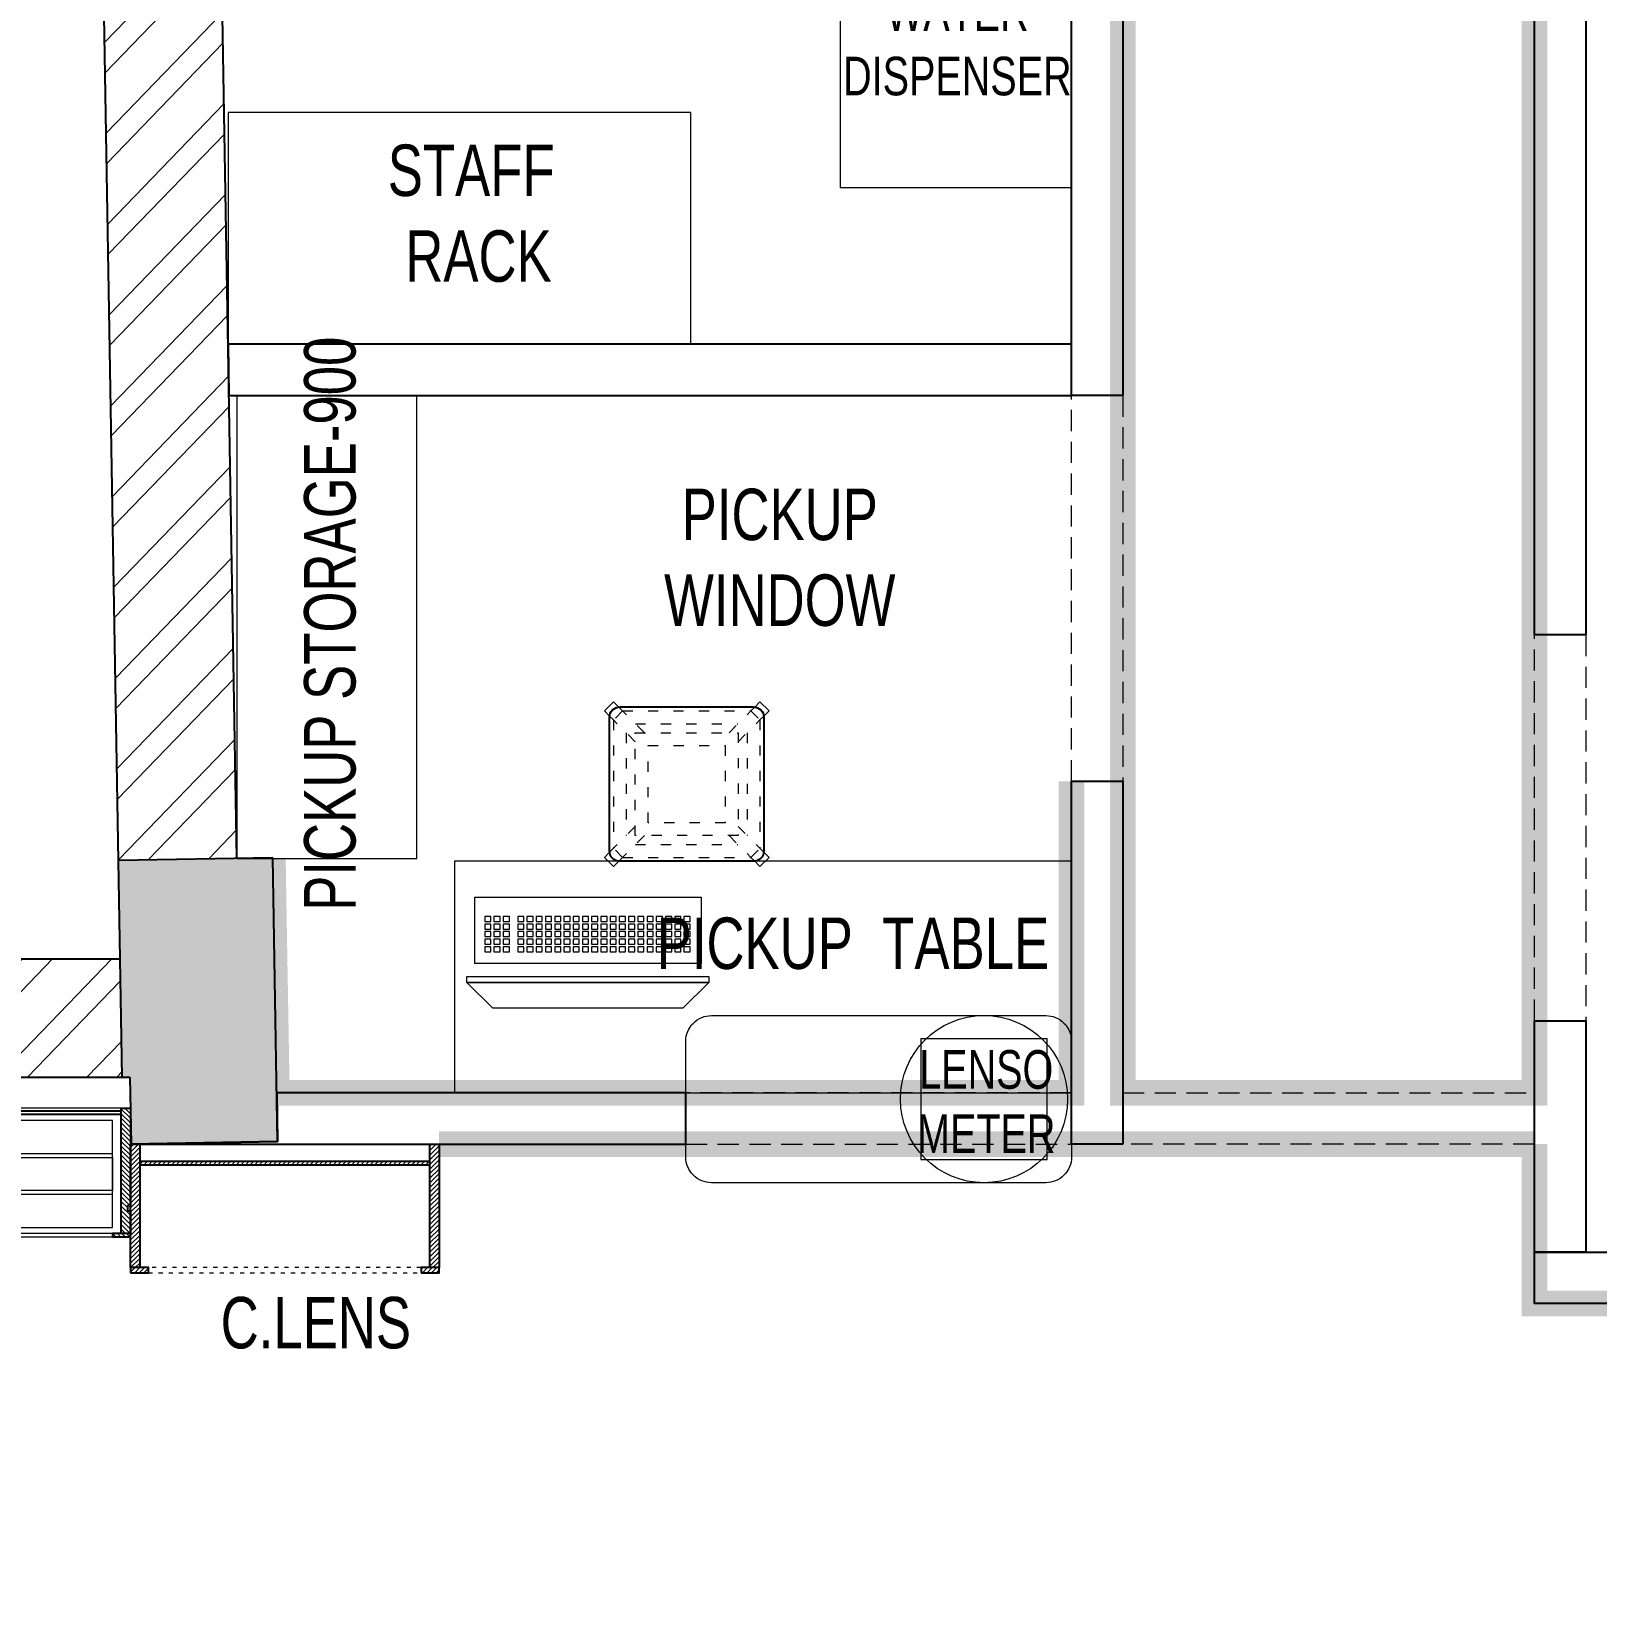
# Model space of a CAD drawing. Header units: feet. Extents: x 10328643 to 10345077, y -6275221 to -6263397.
# Drawn here: x 10339839 to 10342881, y -6270282 to -6267207 of the extents above; entities that cross this region are included whole.
import ezdxf

# ---------------------------------------------------------------- set-up
doc = ezdxf.new("R2010")
doc.units = ezdxf.units.FT
doc.header["$LTSCALE"] = 33
doc.header["$MEASUREMENT"] = 0
doc.linetypes.add('a_p6_plan_L18$0$HIDDEN', pattern=[0.375, 0.25, -0.125])
doc.linetypes.add('ACAD_ISO03W100', pattern=[30, 12, -18])
doc.layers.add('A-WALL', color=1, linetype='Continuous')
doc.layers.add('column', color=10, linetype='Continuous')
for name, color, linetype, lineweight in [('A-WALL HATCH', 251, 'Continuous', 0), ('column hatch', 5, 'Continuous', 0), ('HIDDEN LINE', 177, 'Continuous', 0), ('LENS-CURTAIN', 5, 'a_p6_plan_L18$0$HIDDEN', 9), ('LENS-PARTITION', 21, 'Continuous', 25), ('LENS-TEXT', 31, 'Continuous', 5), ('LENS_CURTAIN', 5, 'a_p6_plan_L18$0$HIDDEN', 9), ('LENS_DIMENSION', 193, 'Continuous', 0), ('LENS_TEXT', 31, 'Continuous', 5), ('LK-EQPMT', 3, 'Continuous', 18), ('LK-FF&E WALL', 1, 'Continuous', 9), ('LK-FLUTTED FINISH', 20, 'Continuous', 30), ('LK-IT', 3, 'Continuous', 18), ('LK-MIRROR', 133, 'Continuous', 13), ('LK-TILES FINISH', 251, 'Continuous', 5), ('LN-ELEVATION-1', 81, 'Continuous', 25), ('LN-ELEVATION-2', 103, 'Continuous', 20), ('LN-ELEVATION-3', 125, 'Continuous', 18), ('LN-ELEVATION-4', 145, 'Continuous', 13), ('LN-ELEVATION-5', 167, 'Continuous', 5), ('LN-HATCH', 251, 'Continuous', 0), ('PLANO-TXT', 252, 'Continuous', 5)]:
    doc.layers.add(name, color=color, linetype=linetype, lineweight=lineweight)
doc.styles.add('LK TXT', font='GILC____.TTF', dxfattribs={"height": 100})
doc.styles.get("Standard").update_dxf_attribs({"font": 'GILC____.TTF'})
pattern_1 = [(45, (7858054.0837, 3504049.203), (-4.4901280605, 4.4901280605), [])]
pattern_2 = [(45, (3990327.2935, 1709214.6916), (-4.4901280605, 4.4901280605), [])]

# ---------------------------------------------------------------- blocks, each defined once
blk = doc.blocks.new('A$Cfa4c734a')
at = {"layer": 'A-WALL HATCH'}
h = blk.add_hatch(dxfattribs=at)
h.set_pattern_fill('ANSI32', color=256, scale=333)
h.set_pattern_definition([(45, (-3677982.21, 5465809.63), (-88.2999593, 88.2999593), []), (45, (-3677923.34, 5465809.63), (-88.2999593, 88.2999593), [])])
h.paths.add_polyline_path([(-140.8, 1534.9), (-140.8, 11504.9), (-1337.1, 11516.7), (-1339.4, 11286.7), (-331.5, 11276.8), (-326.7, 4255.2), (-326.1, 4058.9), (-317.1, 1535.1)])
h.paths.add_polyline_path([(-4479.3, 6212.6), (-4479.3, 11239.6), (-4709.3, 11239.6), (-4709.3, 6212.6)])
h.paths.add_polyline_path([(-3159.3, 11304.8), (-3157, 11534.8), (-4149.3, 11544.6), (-4149.3, 11314.6)])
h.paths.add_polyline_path([(-4709.3, 5790.8), (-4709.3, 6020.9), (-8083.3, 6078.1), (-8083.3, 5848.1)])
h.paths.add_polyline_path([(-8598.3, 5856.8), (-8598.3, 6086.8), (-11735.3, 6140), (-11735.3, 5910)])
h.paths.add_polyline_path([(-326.7, 4255.5), (-326.1, 4058.9), (-326.1, 4058.9), (-326.7, 4255.5)])
h.paths.add_polyline_path([(-1857.5, 1139.3), (-1997.4, 1147.7), (-1999.7, 917.6), (-370.2, 858.7), (-370.2, 1139.5)])
at = {"layer": 'column hatch'}
h = blk.add_hatch(color=251, dxfattribs=at)
h.dxf.hatch_style = 1
h.paths.add_polyline_path([(-8083.3, 5788.1), (-8083.3, 6078.1), (-8598.3, 6086.8), (-8598.3, 5796.8)])
h.paths.add_polyline_path([(-4409.3, 5660.6), (-4409.3, 6212.6), (-4709.3, 6212.6), (-4709.3, 5790.8), (-4694.3, 5790.6), (-4694.3, 5660.6)])
h.paths.add_polyline_path([(-4149.3, 11239.6), (-4149.3, 11544.6), (-4709.3, 11550.2), (-4709.3, 11239.6)])
h.paths.add_polyline_path([(-4453.7, 1009.8), (-4453.7, 1555), (-4728.7, 1555), (-4728.7, 1020.2)])
h.paths.add_polyline_path([(-8099.2, 1049), (-8106.9, 1304), (-8652.3, 1308.7), (-8644.4, 1050)])
h.paths.add_polyline_path([(-11760.3, 1085), (-11760.3, 1335.3), (-12065.2, 1337.9), (-12065.3, 1755), (-12315.3, 1755), (-12315.3, 1085)])
h.paths.add_polyline_path([(-11735.3, 5855), (-11735.3, 6140), (-12315.3, 6149.9), (-12315.3, 5855), (-12285.3, 5855)])
at = {"layer": 'A-WALL'}
for p, q in [((-4709.3, 5790.8), (-4709.3, 11550.2)), ((-4479.3, 6212.6), (-4479.3, 11239.6)), ((-12315.3, 6149.9), (-4709.3, 6020.9)), ((-8083.3, 5848.1), (-4694.3, 5790.6))]:
    blk.add_line(p, q, dxfattribs=at)
at = {"layer": 'column'}
for p, q in [((-4409.3, 6212.6), (-4709.3, 6212.6)), ((-4409.3, 5660.6), (-4409.3, 6212.6)), ((-4694.3, 5790.6), (-4694.3, 5660.6)), ((-4694.3, 5660.6), (-4409.3, 5660.6))]:
    blk.add_line(p, q, dxfattribs=at)
blk = doc.blocks.new('VC HD 1200')
at = {"layer": 'LN-HATCH', "ltscale": 0.5}
h = blk.add_hatch(dxfattribs=at)
h.set_pattern_fill('ANSI31', color=256, scale=2)
h.set_pattern_definition([(45, (3760859.753, 1795248.936), (-4.490128061, 4.490128061), [])])
h.paths.add_polyline_path([(-1200, 250), (-1200, 60), (-1194, 60), (-1194, 50), (-1200, 50), (-1200, 6), (-1182, 6), (-1182, 250)])
h = blk.add_hatch(dxfattribs=at)
h.set_pattern_fill('ANSI31', color=256, scale=2)
h.set_pattern_definition(pattern_1)
h.paths.add_polyline_path([(0, 250), (0, 60), (-6, 60), (-6, 50), (0, 50), (0, 6), (-18, 6), (-18, 250)])
h = blk.add_hatch(dxfattribs=at)
h.set_pattern_fill('ANSI31', color=256, scale=2)
h.set_pattern_definition([(45, (7858047.0837, 3504049.203), (-4.4901280605, 4.4901280605), [])])
h.paths.add_polyline_path([(-1165, 6), (-1165, 0), (-1200, 0), (-1200, 6)])
h = blk.add_hatch(dxfattribs=at)
h.set_pattern_fill('ANSI31', color=256, scale=2)
h.set_pattern_definition(pattern_1)
h.paths.add_polyline_path([(-28, 6), (-28, 0), (0, 0), (0, 6)])
at = {"layer": 'LN-ELEVATION-1', "ltscale": 0.5}
for points in [[(-1200, 250), (-1200, 60), (-1194, 60), (-1194, 50), (-1200, 50), (-1200, 6), (-1182, 6), (-1182, 250)], [(0, 250), (0, 60), (-6, 60), (-6, 50), (0, 50), (0, 6), (-18, 6), (-18, 250)], [(-18, 238), (-1182, 238), (-1182, 244), (-18, 244)], [(-1165, 6), (-1165, 0), (-1200, 0), (-1200, 6)], [(-35, 6), (-35, 0), (0, 0), (0, 6)]]:
    blk.add_lwpolyline(points, close=True, dxfattribs=at)
at = {"layer": 'LN-ELEVATION-3', "ltscale": 0.5}
for p, q in [((-1182, 250), (-18, 250)), ((-1165, 6), (-35, 6)), ((-35, 0), (-1165, 0))]:
    blk.add_line(p, q, dxfattribs=at)
for points in [[(-1165, 226), (-35, 226), (-35, 18), (-1165, 18)], [(-1165, 226), (-983.3, 226), (-983.3, 162), (-1165, 162)], [(-975.3, 226), (-793.7, 226), (-793.7, 162), (-975.3, 162)], [(-785.7, 226), (-604, 226), (-604, 162), (-785.7, 162)], [(-596, 226), (-414.3, 226), (-414.3, 162), (-596, 162)], [(-406.3, 226), (-224.7, 226), (-224.7, 162), (-406.3, 162)], [(-216.7, 226), (-35, 226), (-35, 162), (-216.7, 162)], [(-1165, 90), (-983.3, 90), (-983.3, 154), (-1165, 154)], [(-975.3, 154), (-793.7, 154), (-793.7, 90), (-975.3, 90)], [(-785.7, 154), (-604, 154), (-604, 90), (-785.7, 90)], [(-596, 154), (-414.3, 154), (-414.3, 90), (-596, 90)], [(-406.3, 154), (-224.7, 154), (-224.7, 90), (-406.3, 90)], [(-216.7, 154), (-35, 154), (-35, 90), (-216.7, 90)], [(-1165, 82), (-983.3, 82), (-983.3, 18), (-1165, 18)], [(-975.3, 82), (-793.7, 82), (-793.7, 18), (-975.3, 18)], [(-785.7, 82), (-604, 82), (-604, 18), (-785.7, 18)], [(-596, 82), (-414.3, 82), (-414.3, 18), (-596, 18)], [(-406.3, 82), (-224.7, 82), (-224.7, 18), (-406.3, 18)], [(-216.7, 82), (-35, 82), (-35, 18), (-216.7, 18)]]:
    blk.add_lwpolyline(points, close=True, dxfattribs=at)
blk = doc.blocks.new('CLENS 600 TYPE 6')
at = {"layer": 'LN-ELEVATION-1', "ltscale": 0.5}
blk.add_lwpolyline([(130, -225), (-130, -225, -0.414214), (-150, -205), (-150, 55, -0.414214), (-130, 75), (130, 75, -0.414214), (150, 55), (150, -205, -0.414214)], format="xyb", close=True, dxfattribs=at)
at = {"layer": 'LN-ELEVATION-3', "linetype": 'ACAD_ISO03W100', "ltscale": 0.05}
for p, q in [((-82.3, 25), (-124.7, 67.4)), ((124.7, 67.4), (-124.7, 67.4)), ((82.3, 25), (124.7, 67.4)), ((-100, 7.3), (-142.4, 49.7)), ((-142.4, -199.7), (-142.4, 49.7)), ((99.7, 42.4), (-99.7, 42.4)), ((100, 7.3), (142.4, 49.7)), ((142.4, -199.7), (142.4, 49.7)), ((-117.4, -174.7), (-117.4, 24.7)), ((117.4, -174.7), (117.4, 24.7)), ((-100, -157.3), (-142.4, -199.7)), ((-82.3, -175), (-124.7, -217.4)), ((82.3, -175), (124.7, -217.4)), ((100, -157.3), (142.4, -199.7)), ((99.7, -192.4), (-99.7, -192.4)), ((124.7, -217.4), (-124.7, -217.4))]:
    blk.add_line(p, q, dxfattribs=at)
for points in [[(-132.2, 74.9), (-124.7, 67.4), (-142.4, 49.7), (-149.9, 57.2)], [(132.2, 74.9), (124.7, 67.4), (142.4, 49.7), (149.9, 57.2)], [(-132.2, -224.9), (-124.7, -217.4), (-142.4, -199.7), (-149.9, -207.2)], [(132.2, -224.9), (124.7, -217.4), (142.4, -199.7), (149.9, -207.2)]]:
    blk.add_lwpolyline(points, dxfattribs=at)
for points in [[(100, -175), (-100, -175), (-100, 25), (100, 25)], [(75, -150), (-75, -150), (-75, 0), (75, 0)]]:
    blk.add_lwpolyline(points, close=True, dxfattribs=at)
at = {"layer": 'LN-ELEVATION-5', "ltscale": 0.5}
for points in [[(-149.9, 57.2), (-160.1, 67.4), (-142.4, 85.1), (-132.2, 74.9)], [(149.9, 57.2), (160.1, 67.4), (142.4, 85.1), (132.2, 74.9)], [(-149.9, -207.2), (-160.1, -217.4), (-142.4, -235.1), (-132.2, -224.9)], [(149.9, -207.2), (160.1, -217.4), (142.4, -235.1), (132.2, -224.9)]]:
    blk.add_lwpolyline(points, dxfattribs=at)
blk = doc.blocks.new('*U25')
at = {"layer": 'LK-EQPMT', "ltscale": 12}
blk.add_lwpolyline([(6, 4.9), (-6, 4.9), (-6, -4.9), (6, -4.9)], close=True, dxfattribs=at)
blk = doc.blocks.new('*U26')
at = {"color": 0, "linetype": 'ByBlock', "lineweight": -2}
for p in [(0, 0), (18, 0), (35.9, 0), (53.9, 0), (71.8, 0), (89.8, 0), (107.8, 0), (125.7, 0), (143.7, 0), (161.6, 0), (179.6, 0), (197.6, 0), (215.5, 0), (233.5, 0), (251.4, 0), (269.4, 0), (287.4, 0), (305.3, 0), (323.3, 0), (0, -14.7), (0, -29.5), (18, -14.7), (18, -29.5), (35.9, -14.7), (35.9, -29.5), (53.9, -14.7), (53.9, -29.5), (71.8, -14.7), (71.8, -29.5), (89.8, -14.7), (89.8, -29.5), (107.8, -14.7), (107.8, -29.5), (125.7, -14.7), (125.7, -29.5), (143.7, -14.7), (143.7, -29.5), (161.6, -14.7), (161.6, -29.5), (179.6, -14.7), (179.6, -29.5), (197.6, -14.7), (197.6, -29.5), (215.5, -14.7), (215.5, -29.5), (233.5, -14.7), (233.5, -29.5), (251.4, -14.7), (251.4, -29.5), (269.4, -14.7), (269.4, -29.5), (287.4, -14.7), (287.4, -29.5), (305.3, -14.7), (305.3, -29.5), (323.3, -14.7), (323.3, -29.5), (0, -44.2), (0, -59), (18, -44.2), (18, -59), (35.9, -44.2), (35.9, -59), (53.9, -44.2), (53.9, -59), (71.8, -44.2), (71.8, -59), (89.8, -44.2), (89.8, -59), (107.8, -44.2), (107.8, -59), (125.7, -44.2), (125.7, -59), (143.7, -44.2), (143.7, -59), (161.6, -44.2), (161.6, -59), (179.6, -44.2), (179.6, -59), (197.6, -44.2), (197.6, -59), (215.5, -44.2), (215.5, -59), (233.5, -44.2), (233.5, -59), (251.4, -44.2), (251.4, -59), (269.4, -44.2), (269.4, -59), (287.4, -44.2), (287.4, -59), (305.3, -44.2), (305.3, -59), (323.3, -44.2), (323.3, -59)]:
    blk.add_blockref('*U25', p, dxfattribs=at)
blk = doc.blocks.new('*U23')
at = {"layer": 'LK-EQPMT', "ltscale": 12}
blk.add_lwpolyline([(6, 4.9), (-6, 4.9), (-6, -4.9), (6, -4.9)], close=True, dxfattribs=at)
blk = doc.blocks.new('*U24')
at = {"color": 0, "linetype": 'ByBlock', "lineweight": -2}
for p in [(0, 0), (18, 0), (35.9, 0), (0, -14.7), (0, -29.5), (18, -14.7), (18, -29.5), (35.9, -14.7), (35.9, -29.5), (0, -44.2), (0, -59), (18, -44.2), (18, -59), (35.9, -44.2), (35.9, -59)]:
    blk.add_blockref('*U23', p, dxfattribs=at)
blk = doc.blocks.new('*U18')
at = {"ltscale": 12}
blk.add_lwpolyline([(8, 0), (8, 129.1), (448, 129.1), (448, 0)], close=True, dxfattribs=at)
for name, p in [('*U26', (35.2, 101.6)), ('*U24', (386.6, 101.6))]:
    blk.add_blockref(name, p)
blk = doc.blocks.new('Pickup table PC')
at = {"layer": 'LN-ELEVATION-2', "ltscale": 0.5}
for points in [[(470, 50), (0, 50), (0, 62), (470, 62)], [(420, 0), (50, 0), (0, 50), (470, 50)]]:
    blk.add_lwpolyline(points, close=True, dxfattribs=at)
blk = doc.blocks.new('CLENS 600')
at = {"layer": 'LN-HATCH', "ltscale": 0.5}
h = blk.add_hatch(dxfattribs=at)
h.set_pattern_fill('ANSI31', color=256, scale=2)
h.set_pattern_definition(pattern_2)
h.paths.add_polyline_path([(-600, 0), (-582, 0), (-582, -240), (-600, -240)])
h = blk.add_hatch(dxfattribs=at)
h.set_pattern_fill('ANSI31', color=256, scale=2)
h.set_pattern_definition([(45, (3975657.573, 1709214.6916), (-4.490128061, 4.490128061), [])])
h.paths.add_polyline_path([(-18, 0), (0, 0), (0, -240), (-18, -240)])
h = blk.add_hatch(dxfattribs=at)
h.set_pattern_fill('ANSI31', color=256, scale=2)
h.set_pattern_definition([(45, (3990252.2935, 1709214.6916), (-4.4901280605, 4.4901280605), [])])
h.paths.add_polyline_path([(-582, -40), (-18, -40), (-18, -34), (-582, -34)])
h = blk.add_hatch(dxfattribs=at)
h.set_pattern_fill('ANSI31', color=256, scale=2)
h.set_pattern_definition(pattern_2)
h.paths.add_polyline_path([(-600, -250), (-565, -250), (-565, -240), (-600, -240)])
h = blk.add_hatch(dxfattribs=at)
h.set_pattern_fill('ANSI31', color=256, scale=2)
h.set_pattern_definition([(45, (3990177.2935, 1709214.6916), (-4.4901280605, 4.4901280605), [])])
h.paths.add_polyline_path([(-35, -250), (0, -250), (0, -240), (-35, -240)])
at = {"layer": 'HIDDEN LINE', "linetype": 'ACAD_ISO03W100', "ltscale": 0.02}
for p, q in [((-35, -240), (-565, -240)), ((-565, -250), (-35, -250))]:
    blk.add_line(p, q, dxfattribs=at)
at = {"layer": 'LN-ELEVATION-1', "ltscale": 0.5}
for points in [[(-600, 0), (-582, 0), (-582, -240), (-600, -240)], [(-18, 0), (0, 0), (0, -240), (-18, -240)], [(-582, -40), (-18, -40), (-18, -34), (-582, -34)], [(-600, -250), (-565, -250), (-565, -240), (-600, -240)], [(-35, -250), (0, -250), (0, -240), (-35, -240)]]:
    blk.add_lwpolyline(points, close=True, dxfattribs=at)
at = {"layer": 'LN-ELEVATION-4'}
blk.add_line((-18, 0), (-582, 0), dxfattribs=at)

msp = doc.modelspace()

# ---------------------------------------------------------------- linework, layer by layer
at = {"layer": 'LENS-CURTAIN', "ltscale": 5}
for points in [[(10342760.6, -6269130.1), (10342760.6, -6268380.1), (10342860.6, -6268380.1), (10342860.6, -6269130.1)], [(10341860.6, -6269270.1), (10341110.6, -6269270.1), (10341110.6, -6269370.1), (10341860.6, -6269370.1)]]:
    msp.add_lwpolyline(points, close=True, dxfattribs=at)
at = {"layer": 'LENS-PARTITION'}
for points in [[(10341960.6, -6267914.5), (10341860.6, -6267914.5), (10341860.6, -6266160), (10341960.6, -6266160)], [(10342860.6, -6268380.1), (10342760.6, -6268380.1), (10342760.6, -6267080.1), (10342860.6, -6267080.1)], [(10341860.6, -6267814.5), (10340220.6, -6267814.5), (10340222.3, -6267914.5), (10341860.6, -6267914.5)], [(10341960.6, -6269370.1), (10341860.6, -6269370.1), (10341860.6, -6268664.5), (10341960.6, -6268664.5)], [(10342860.6, -6269580.1), (10342760.6, -6269580.1), (10342760.6, -6269130.1), (10342860.6, -6269130.1)], [(10340030.7, -6269370.1), (10341110.6, -6269370.1), (10341110.6, -6269270.1), (10340315.2, -6269270.1), (10340316.9, -6269365.2)], [(10344404.6, -6269680.1), (10342760.6, -6269680.1), (10342760.6, -6269580.1), (10344402.9, -6269580.1)]]:
    msp.add_lwpolyline(points, close=True, dxfattribs=at)
at = {"layer": 'LENS_CURTAIN', "ltscale": 5}
for points in [[(10341860.6, -6267914.5), (10341960.6, -6267914.5), (10341960.6, -6268664.5), (10341860.6, -6268664.5)], [(10342760.6, -6269270.1), (10342760.6, -6269370.1), (10341960.6, -6269370.1), (10341960.6, -6269270.1)]]:
    msp.add_lwpolyline(points, close=True, dxfattribs=at)
at = {"layer": 'LK-EQPMT'}
msp.add_lwpolyline([(10341813.5, -6269400.1), (10341813.5, -6269165.1), (10341567.5, -6269165.1), (10341567.5, -6269400.1)], close=True, dxfattribs=at)
at = {"layer": 'LK-FF&E WALL'}
for points in [[(10341410.6, -6267510), (10341860.6, -6267510), (10341860.6, -6267060), (10341410.6, -6267060)], [(10341120.6, -6267364.5), (10340220.6, -6267364.5), (10340220.6, -6267814.5), (10341120.6, -6267814.5)], [(10340587.5, -6267914.5), (10340237.5, -6267914.5), (10340237.5, -6268814.5), (10340587.5, -6268814.5)], [(10340660.6, -6269270.1), (10341860.6, -6269270.1), (10341860.6, -6268820.1), (10340660.6, -6268820.1)]]:
    msp.add_lwpolyline(points, close=True, dxfattribs=at)
msp.add_lwpolyline([(10341110.6, -6269395.1), (10341110.6, -6269170.1, -0.414214), (10341160.6, -6269120.1), (10341810.6, -6269120.1, -0.414214), (10341860.6, -6269170.1), (10341860.6, -6269395.1, -0.414214), (10341810.6, -6269445.1), (10341160.6, -6269445.1, -0.414214)], format="xyb", close=True, dxfattribs=at)
msp.add_circle((10341690.5, -6269282.6), 162.5, dxfattribs=at)
at = {"layer": 'LK-FLUTTED FINISH', "linetype": 'ACAD_ISO03W100', "ltscale": 0.05, "const_width": 50}
msp.add_lwpolyline([(10340630.7, -6269370.1), (10342760.6, -6269370.1)], dxfattribs=at)
at = {"layer": 'LK-MIRROR', "linetype": 'ACAD_ISO03W100', "ltscale": 0.05, "const_width": 50}
msp.add_lwpolyline([(10342760.6, -6269370.1), (10342760.6, -6269680.1), (10344404.6, -6269680.1)], dxfattribs=at)
at = {"layer": 'LK-TILES FINISH', "color": 212, "linetype": 'ACAD_ISO03W100', "ltscale": 0.05, "const_width": 50}
msp.add_lwpolyline([(10342760.6, -6265280.7), (10341960.6, -6265280.7), (10341960.6, -6269270.1), (10342760.6, -6269270.1)], close=True, dxfattribs=at)
msp.add_lwpolyline([(10341860.6, -6268664.5), (10341860.6, -6269270.1), (10340315.3, -6269270.1), (10340307.5, -6268814.5)], dxfattribs=at)

# ---------------------------------------------------------------- block references
at = {"layer": 'LENS_DIMENSION', "rotation": 0.9715749696619951}
msp.add_blockref('A$Cfa4c734a', (10344821.5, -6274950.2), dxfattribs=at)
at = {"layer": 'LK-FF&E WALL', "rotation": 179.9999999999999}
msp.add_blockref('CLENS 600 TYPE 6', (10341112.3, -6268745.1), dxfattribs=at)
at = {"layer": 'LK-FF&E WALL', "xscale": -1}
msp.add_blockref('VC HD 1200', (10338830.7, -6269550.1), dxfattribs=at)
at = {"layer": 'LK-FF&E WALL'}
msp.add_blockref('CLENS 600', (10340630.7, -6269370.1), dxfattribs=at)
at = {"layer": 'LK-IT', "ltscale": 0.5, "rotation": 180}
msp.add_blockref('*U18', (10341148.2, -6268889.7), dxfattribs=at)
at = {"layer": 'LK-IT'}
msp.add_blockref('Pickup table PC', (10340685.1, -6269105.9), dxfattribs=at)

# ---------------------------------------------------------------- texts
at = {"layer": 'LENS-TEXT', "color": 0, "linetype": 'Continuous', "ltscale": 3, "attachment_point": 5, "style": 'LK TXT'}
for s, width, gutter_width, insert, char_height in [('WATER \\PDISPENSER', 264.162, 0.75, (10341638.6, -6267231.4), 75), ('STAFF\\P RACK', 1099.487, 1, (10340693.3, -6267560.7), 100), ('PICKUP  TABLE  ', 783.964, 1, (10341435.5, -6268980.2), 100), ('LENSO\\PMETER', 353.056, 0.5, (10341694.8, -6269287.4), 75)]:
    msp.add_mtext_dynamic_manual_height_columns(s, width=width, gutter_width=gutter_width, heights=[0], dxfattribs=dict(at, insert=insert, char_height=char_height))
at = {"layer": 'LENS-TEXT', "color": 0, "linetype": 'Continuous', "ltscale": 3, "insert": (10340419.1, -6268372.5), "char_height": 100, "attachment_point": 5, "rotation": 90, "style": 'LK TXT'}
msp.add_mtext_dynamic_manual_height_columns(' PICKUP STORAGE-900', width=1099.487, gutter_width=1, heights=[0], dxfattribs=at)
at = {"layer": 'LENS_TEXT', "linetype": 'Continuous', "ltscale": 3, "insert": (10341293.3, -6268229.8), "char_height": 100, "attachment_point": 5}
msp.add_mtext_dynamic_manual_height_columns('PICKUP WINDOW', width=635.588, gutter_width=1, heights=[0], dxfattribs=at)
at = {"layer": 'PLANO-TXT', "linetype": 'Continuous', "ltscale": 3, "insert": (10340391.2, -6269717.9, -23744), "char_height": 100, "width": 149.547, "attachment_point": 5, "style": 'LK TXT'}
msp.add_mtext('C.LENS', dxfattribs=at)

doc.saveas('drawing.dxf')
